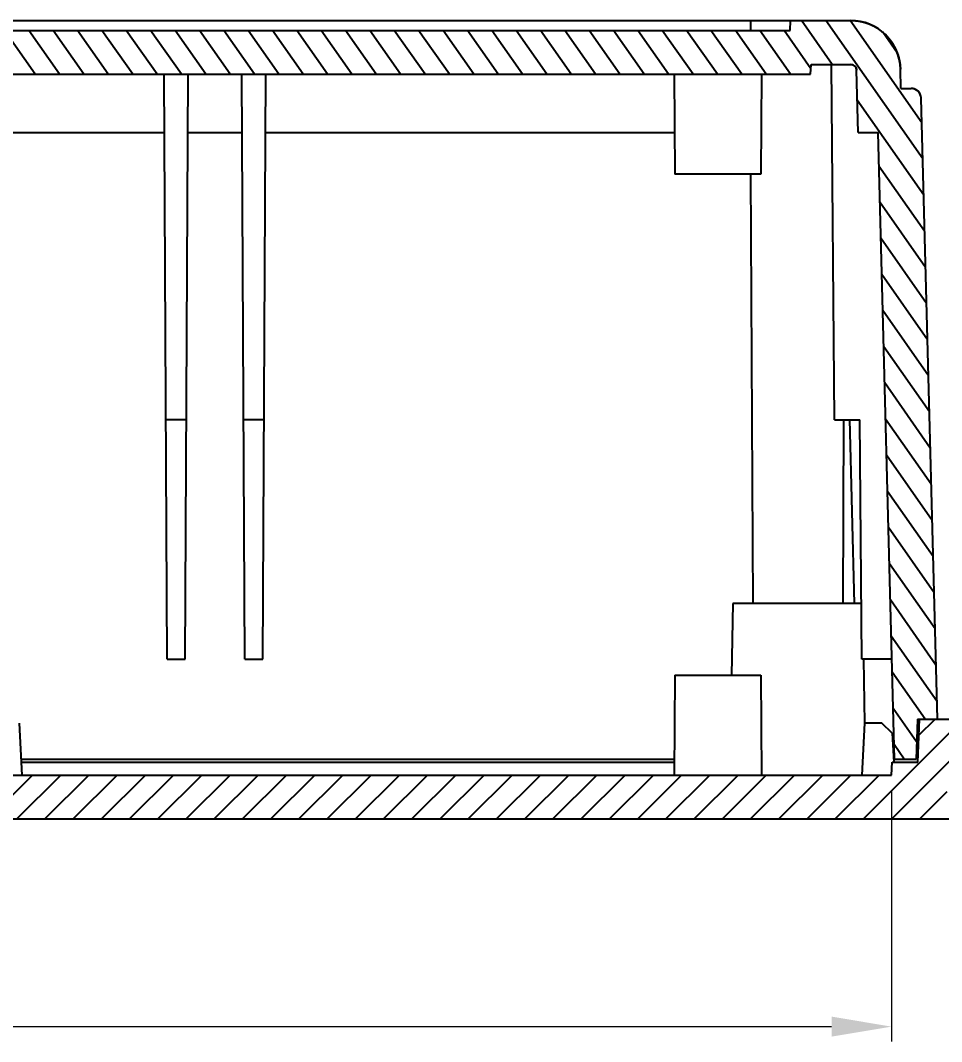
# Model space of a CAD drawing. Header units: millimetres. Extents: x 1366 to 1807, y -424 to -118.
# Drawn here: x 1512.8 to 1559, y -294.4 to -243.3 of the extents above; entities that cross this region are included whole.
import ezdxf

# ---------------------------------------------------------------- set-up
doc = ezdxf.new("R2010")
doc.units = ezdxf.units.MM
doc.layers.add('dim', color=3, linetype='Continuous', lineweight=9)
doc.styles.add('宋体', font='SimSun.ttf')
doc.dimstyles.new('YanXiu', dxfattribs={"dimscale": 1.5, "dimtxt": 2.5, "dimasz": 2.2, "dimexe": 0.65, "dimexo": 0.65, "dimgap": 0.5, "dimtad": 1, "dimdsep": 46, "dimtxsty": '宋体', "dimcen": 0, "dimclrd": 3, "dimclre": 3, "dimclrt": 3, "dimazin": 2, "dimtfac": 1, "dimtofl": 0, "dimtmove": 0, "dimatfit": 3, "dimfxl": 0, "dimlwd": 5, "dimlwe": 5, "dimarcsym": 0})

# ---------------------------------------------------------------- blocks, each defined once
blk = doc.blocks.new('*D13')
at = {"layer": 'Defpoints', "color": 0}
for p in [(1419.047, -281.062), (1556.45, -281.062), (1556.45, -293.664)]:
    blk.add_point(p, dxfattribs=at)
at = {"layer": 'dim', "color": 3, "lineweight": 5}
for p, q in [((1419.047, -281.812), (1419.047, -294.413)), ((1556.45, -281.812), (1556.45, -294.413)), ((1422.047, -293.664), (1553.45, -293.664))]:
    blk.add_line(p, q, dxfattribs=at)
at = {"layer": 'dim', "color": 3}
for points in [[(1422.047, -293.164), (1422.047, -294.164), (1419.047, -293.664)], [(1553.45, -293.164), (1553.45, -294.164), (1556.45, -293.664)]]:
    blk.add_solid(points, dxfattribs=at)
at = {"layer": 'dim', "color": 3, "insert": (1487.749, -291.039), "char_height": 3.75, "attachment_point": 5, "style": '宋体'}
blk.add_mtext('137.4', dxfattribs=at)

msp = doc.modelspace()

# ---------------------------------------------------------------- hatches: boundary and pattern name
at = {"linetype": 'Continuous'}
h = msp.add_hatch(dxfattribs=at)
h.set_pattern_fill('2', color=2, angle=125, style=0, pattern_type=0)
h.set_pattern_definition([(125, (1195.3409, -368.6069), (-0.819152, -0.5735764), [])])
edge = h.paths.add_edge_path()
edge.add_line((1416.749, -278.262), (1417.749, -278.262))
edge.add_line((1416.749, -278.262), (1417.563, -247.158))
edge.add_spline(control_points=[(1417.563, -247.158), (1417.571, -246.871), (1417.776, -246.671), (1418.063, -246.671)], knot_values=[0, 0, 0, 0, 1, 1, 1, 1], weights=[1, 0.810868, 0.810868, 1], degree=3, periodic=0)
edge.add_line((1418.063, -246.671), (1418.576, -246.671))
edge.add_line((1418.576, -246.671), (1418.602, -245.697))
edge.add_spline(control_points=[(1421.101, -243.262), (1419.667, -243.262), (1418.639, -244.263), (1418.602, -245.697)], knot_values=[0, 0, 0, 0, 1, 1, 1, 1], weights=[1, 0.810868, 0.810868, 1], degree=3, periodic=0)
edge.add_line((1421.101, -243.262), (1424.101, -243.262))
edge.add_line((1424.127, -243.762), (1424.101, -243.262))
edge.add_line((1424.127, -243.762), (1551.37, -243.762))
edge.add_line((1551.37, -243.762), (1551.396, -243.262))
edge.add_line((1551.396, -243.262), (1554.396, -243.262))
edge.add_spline(control_points=[(1554.396, -243.262), (1555.831, -243.262), (1556.858, -244.263), (1556.896, -245.697)], knot_values=[0, 0, 0, 0, 1, 1, 1, 1], weights=[1, 0.810868, 0.810868, 1], degree=3, periodic=0)
edge.add_line((1556.921, -246.671), (1556.896, -245.697))
edge.add_line((1556.921, -246.671), (1557.434, -246.671))
edge.add_spline(control_points=[(1557.934, -247.158), (1557.927, -246.871), (1557.721, -246.671), (1557.434, -246.671)], knot_values=[0, 0, 0, 0, 1, 1, 1, 1], weights=[1, 0.810868, 0.810868, 1], degree=3, periodic=0)
edge.add_line((1558.749, -278.262), (1557.934, -247.158))
edge.add_line((1557.748, -278.262), (1558.749, -278.262))
edge.add_line((1557.748, -278.262), (1557.678, -280.262))
edge.add_line((1556.6, -280.262), (1557.678, -280.262))
edge.add_line((1556.6, -280.262), (1555.778, -248.871))
edge.add_line((1554.778, -248.871), (1555.778, -248.871))
edge.add_line((1554.778, -248.871), (1554.696, -245.754))
edge.add_spline(control_points=[(1554.396, -245.462), (1554.569, -245.462), (1554.692, -245.582), (1554.696, -245.754)], knot_values=[0, 0, 0, 0, 1, 1, 1, 1], weights=[1, 0.810868, 0.810868, 1], degree=3, periodic=0)
edge.add_line((1552.423, -245.462), (1554.396, -245.462))
edge.add_line((1552.396, -245.962), (1552.423, -245.462))
edge.add_line((1423.101, -245.962), (1552.396, -245.962))
edge.add_line((1423.101, -245.962), (1423.075, -245.462))
edge.add_line((1421.101, -245.462), (1423.075, -245.462))
edge.add_spline(control_points=[(1421.101, -245.462), (1420.929, -245.462), (1420.806, -245.582), (1420.801, -245.754)], knot_values=[0, 0, 0, 0, 1, 1, 1, 1], weights=[1, 0.810868, 0.810868, 1], degree=3, periodic=0)
edge.add_line((1420.719, -248.871), (1420.801, -245.754))
edge.add_line((1419.719, -248.871), (1420.719, -248.871))
edge.add_line((1418.897, -280.262), (1419.719, -248.871))
edge.add_line((1417.819, -280.262), (1418.897, -280.262))
edge.add_line((1417.749, -278.262), (1417.819, -280.262))
h = msp.add_hatch(dxfattribs=at)
h.set_pattern_fill('DEFAULT__7', color=2, angle=45, style=0, pattern_type=0)
h.set_pattern_definition([(45, (1195.3409, -368.6069), (-0.7071068, 0.7071068), [])])
edge = h.paths.add_edge_path()
edge.add_line((1401.473, -278.262), (1402.749, -278.262))
edge.add_line((1402.815, -280.162), (1402.749, -278.262))
edge.add_line((1402.815, -280.162), (1405.89, -280.162))
edge.add_line((1405.89, -280.162), (1405.999, -283.262))
edge.add_line((1401.908, -283.262), (1405.999, -283.262))
edge.add_spline(control_points=[(1401.908, -283.262), (1401.011, -283.262), (1400.385, -282.62), (1400.408, -281.723)], knot_values=[0, 0, 0, 0, 1, 1, 1, 1], weights=[1, 0.798527, 0.798527, 1], degree=3, periodic=0)
edge.add_line((1400.408, -281.723), (1400.473, -279.236))
edge.add_spline(control_points=[(1400.473, -279.236), (1400.488, -278.663), (1400.899, -278.262), (1401.473, -278.262)], knot_values=[0, 0, 0, 0, 1, 1, 1, 1], weights=[1, 0.810868, 0.810868, 1], degree=3, periodic=0)
edge = h.paths.add_edge_path()
edge.add_line((1412.749, -278.262), (1417.649, -278.262))
edge.add_line((1417.724, -280.412), (1417.649, -278.262))
edge.add_line((1417.724, -280.412), (1419.013, -280.412))
edge.add_line((1419.047, -281.062), (1419.013, -280.412))
edge.add_line((1419.047, -281.062), (1556.45, -281.062))
edge.add_line((1556.45, -281.062), (1556.484, -280.412))
edge.add_line((1556.484, -280.412), (1557.773, -280.412))
edge.add_line((1557.773, -280.412), (1557.848, -278.262))
edge.add_line((1557.848, -278.262), (1562.749, -278.262))
edge.add_line((1562.815, -280.162), (1562.749, -278.262))
edge.add_line((1562.815, -280.162), (1565.89, -280.162))
edge.add_line((1565.89, -280.162), (1565.999, -283.262))
edge.add_line((1561.329, -283.262), (1565.999, -283.262))
edge.add_line((1561.249, -281.723), (1561.329, -283.262))
edge.add_line((1559.249, -281.723), (1561.249, -281.723))
edge.add_line((1559.249, -281.723), (1559.168, -283.262))
edge.add_line((1507.749, -283.262), (1559.168, -283.262))
edge.add_line((1507.733, -282.962), (1507.749, -283.262))
edge.add_line((1467.764, -282.962), (1507.733, -282.962))
edge.add_line((1467.764, -282.962), (1467.749, -283.262))
edge.add_line((1416.329, -283.262), (1467.749, -283.262))
edge.add_line((1416.249, -281.723), (1416.329, -283.262))
edge.add_line((1414.249, -281.723), (1416.249, -281.723))
edge.add_line((1414.249, -281.723), (1414.168, -283.262))
edge.add_line((1409.499, -283.262), (1414.168, -283.262))
edge.add_line((1409.607, -280.162), (1409.499, -283.262))
edge.add_line((1409.607, -280.162), (1412.682, -280.162))
edge.add_line((1412.682, -280.162), (1412.749, -278.262))
edge = h.paths.add_edge_path()
edge.add_line((1572.749, -278.262), (1574.025, -278.262))
edge.add_spline(control_points=[(1575.024, -279.236), (1575.009, -278.663), (1574.598, -278.262), (1574.025, -278.262)], knot_values=[0, 0, 0, 0, 1, 1, 1, 1], weights=[1, 0.810868, 0.810868, 1], degree=3, periodic=0)
edge.add_line((1575.089, -281.723), (1575.024, -279.236))
edge.add_spline(control_points=[(1573.59, -283.262), (1574.487, -283.262), (1575.113, -282.62), (1575.089, -281.723)], knot_values=[0, 0, 0, 0, 1, 1, 1, 1], weights=[1, 0.798527, 0.798527, 1], degree=3, periodic=0)
edge.add_line((1569.499, -283.262), (1573.59, -283.262))
edge.add_line((1569.607, -280.162), (1569.499, -283.262))
edge.add_line((1569.607, -280.162), (1572.682, -280.162))
edge.add_line((1572.682, -280.162), (1572.749, -278.262))

# ---------------------------------------------------------------- linework, layer by layer
at = {"color": 7, "linetype": 'Continuous'}
for p, q in [((1421.101, -243.262), (1554.396, -243.262)), ((1549.396, -243.762), (1549.396, -243.262)), ((1551.37, -243.762), (1551.396, -243.262)), ((1551.37, -243.762), (1551.396, -243.262)), ((1551.396, -243.262), (1554.396, -243.262)), ((1424.127, -243.762), (1551.37, -243.762)), ((1424.127, -243.762), (1551.37, -243.762)), ((1552.396, -245.962), (1552.423, -245.462)), ((1552.396, -245.962), (1552.423, -245.462)), ((1552.423, -245.462), (1554.396, -245.462)), ((1552.423, -245.462), (1554.396, -245.462)), ((1553.6, -263.262), (1553.445, -245.462)), ((1423.101, -245.962), (1552.396, -245.962)), ((1423.101, -245.962), (1552.396, -245.962)), ((1520.149, -275.262), (1519.995, -245.962)), ((1521.049, -275.262), (1521.202, -245.962)), ((1524.049, -275.262), (1523.895, -245.962)), ((1524.949, -275.262), (1525.102, -245.962)), ((1545.555, -245.962), (1545.599, -250.962)), ((1549.942, -245.962), (1549.899, -250.962)), ((1554.778, -248.871), (1554.696, -245.754)), ((1554.778, -248.871), (1554.696, -245.754)), ((1556.921, -246.671), (1556.896, -245.697)), ((1556.921, -246.671), (1556.896, -245.697)), ((1556.921, -246.671), (1557.434, -246.671)), ((1556.921, -246.671), (1557.434, -246.671)), ((1558.749, -278.262), (1557.934, -247.158)), ((1558.749, -278.262), (1557.934, -247.158)), ((1509.917, -248.871), (1520.011, -248.871)), ((1521.187, -248.871), (1523.911, -248.871)), ((1525.087, -248.871), (1545.58, -248.871)), ((1554.778, -248.871), (1555.778, -248.871)), ((1554.778, -248.871), (1555.778, -248.871)), ((1556.6, -280.262), (1555.778, -248.871)), ((1556.6, -280.262), (1555.778, -248.871)), ((1549.899, -250.962), (1545.599, -250.962)), ((1549.382, -250.962), (1549.495, -272.462)), ((1521.112, -263.262), (1520.086, -263.262)), ((1525.012, -263.262), (1523.986, -263.262)), ((1553.6, -263.262), (1554.865, -263.262)), ((1554.051, -263.262), (1554.003, -272.462)), ((1554.597, -272.473), (1554.356, -263.253)), ((1554.969, -275.262), (1554.865, -263.262)), ((1548.499, -272.462), (1548.436, -276.062)), ((1554.945, -272.462), (1548.499, -272.462)), ((1520.149, -275.262), (1521.049, -275.262)), ((1524.049, -275.262), (1524.949, -275.262)), ((1556.469, -275.262), (1554.969, -275.262)), ((1555.048, -275.261), (1555.103, -278.462)), ((1545.599, -276.062), (1545.555, -281.062)), ((1545.599, -276.062), (1549.899, -276.062)), ((1549.899, -276.062), (1549.942, -281.062)), ((1557.748, -278.262), (1557.678, -280.262)), ((1557.748, -278.262), (1557.678, -280.262)), ((1557.748, -278.262), (1562.749, -278.262)), ((1557.748, -278.262), (1558.749, -278.262)), ((1557.773, -280.412), (1557.848, -278.262)), ((1557.773, -280.412), (1557.848, -278.262)), ((1557.848, -278.262), (1562.749, -278.262)), ((1512.885, -281.062), (1512.749, -278.462)), ((1555.1, -278.462), (1554.964, -281.062)), ((1555.964, -278.462), (1555.1, -278.462)), ((1556.49, -278.962), (1555.964, -278.462)), ((1556.49, -278.962), (1556.566, -280.412)), ((1512.851, -280.262), (1545.562, -280.262)), ((1556.558, -280.262), (1557.678, -280.262)), ((1556.6, -280.262), (1557.678, -280.262)), ((1512.851, -280.412), (1545.561, -280.412)), ((1556.45, -281.062), (1556.484, -280.412)), ((1556.45, -281.062), (1556.484, -280.412)), ((1556.484, -280.412), (1557.773, -280.412)), ((1556.484, -280.412), (1557.773, -280.412)), ((1419.047, -281.062), (1556.45, -281.062)), ((1419.047, -281.062), (1556.45, -281.062)), ((1409.116, -283.262), (1566.499, -283.262)), ((1507.749, -283.262), (1559.168, -283.262))]:
    msp.add_line(p, q, dxfattribs=at)
for centre, radius in [((1554.396, -245.762), 2.5), ((1554.396, -245.762), 0.3), ((1557.434, -247.171), 0.5)]:
    msp.add_arc(centre, radius, 1.5, 90, dxfattribs=at)
for points, start_tangent, end_tangent in [([(1554.396, -243.262), (1554.424, -243.262), (1554.451, -243.263), (1554.479, -243.264), (1554.506, -243.265), (1554.534, -243.266), (1554.562, -243.268), (1554.59, -243.27), (1554.618, -243.272), (1554.646, -243.275), (1554.674, -243.278), (1554.703, -243.281), (1554.731, -243.285), (1554.759, -243.289), (1554.788, -243.293), (1554.816, -243.298), (1554.845, -243.303), (1554.874, -243.308), (1554.902, -243.314), (1554.931, -243.32), (1554.96, -243.326), (1554.988, -243.333), (1555.017, -243.34), (1555.046, -243.348), (1555.074, -243.356), (1555.103, -243.364), (1555.132, -243.373), (1555.161, -243.382), (1555.189, -243.391), (1555.218, -243.401), (1555.246, -243.411), (1555.275, -243.422), (1555.303, -243.432), (1555.332, -243.444), (1555.36, -243.455), (1555.388, -243.467), (1555.416, -243.48), (1555.444, -243.492), (1555.472, -243.506), (1555.5, -243.519), (1555.528, -243.533), (1555.556, -243.547), (1555.583, -243.562), (1555.61, -243.577), (1555.638, -243.592), (1555.665, -243.608), (1555.692, -243.624), (1555.718, -243.64), (1555.745, -243.657), (1555.771, -243.674), (1555.798, -243.692), (1555.824, -243.71), (1555.849, -243.728), (1555.875, -243.746), (1555.9, -243.765), (1555.925, -243.784), (1555.95, -243.804), (1555.975, -243.824), (1556, -243.844), (1556.024, -243.864), (1556.048, -243.885), (1556.071, -243.906), (1556.095, -243.928), (1556.118, -243.949), (1556.141, -243.971), (1556.164, -243.994), (1556.186, -244.016), (1556.208, -244.039), (1556.23, -244.062), (1556.251, -244.086), (1556.272, -244.109), (1556.293, -244.133), (1556.313, -244.158), (1556.334, -244.182), (1556.354, -244.207), (1556.373, -244.231), (1556.392, -244.257), (1556.411, -244.282), (1556.43, -244.307), (1556.448, -244.333), (1556.466, -244.359), (1556.483, -244.385), (1556.5, -244.411), (1556.517, -244.438), (1556.533, -244.465), (1556.549, -244.491), (1556.565, -244.518), (1556.58, -244.545), (1556.595, -244.573), (1556.61, -244.6), (1556.624, -244.628), (1556.638, -244.655), (1556.651, -244.683), (1556.665, -244.711), (1556.677, -244.739), (1556.69, -244.767), (1556.702, -244.795), (1556.713, -244.823), (1556.725, -244.851), (1556.735, -244.879), (1556.746, -244.908), (1556.756, -244.936), (1556.766, -244.965), (1556.775, -244.993), (1556.784, -245.021), (1556.793, -245.05), (1556.801, -245.078), (1556.809, -245.107), (1556.817, -245.136), (1556.824, -245.164), (1556.831, -245.193), (1556.837, -245.221), (1556.843, -245.249), (1556.849, -245.278), (1556.855, -245.306), (1556.86, -245.335), (1556.864, -245.363), (1556.869, -245.391), (1556.873, -245.419), (1556.877, -245.447), (1556.88, -245.476), (1556.883, -245.504), (1556.886, -245.531), (1556.888, -245.559), (1556.89, -245.587), (1556.892, -245.615), (1556.894, -245.642), (1556.895, -245.669), (1556.896, -245.697)], (1, 0), (0.026177, -0.999657)), ([(1554.396, -245.462), (1554.403, -245.462), (1554.41, -245.463), (1554.416, -245.463), (1554.423, -245.463), (1554.43, -245.464), (1554.437, -245.465), (1554.443, -245.466), (1554.45, -245.467), (1554.457, -245.468), (1554.464, -245.47), (1554.471, -245.472), (1554.478, -245.473), (1554.485, -245.475), (1554.492, -245.478), (1554.498, -245.48), (1554.505, -245.483), (1554.512, -245.485), (1554.519, -245.488), (1554.526, -245.491), (1554.532, -245.495), (1554.539, -245.498), (1554.545, -245.502), (1554.552, -245.506), (1554.558, -245.51), (1554.565, -245.514), (1554.571, -245.518), (1554.577, -245.523), (1554.583, -245.527), (1554.589, -245.532), (1554.595, -245.537), (1554.6, -245.542), (1554.606, -245.547), (1554.611, -245.553), (1554.616, -245.558), (1554.622, -245.564), (1554.626, -245.57), (1554.631, -245.576), (1554.636, -245.582), (1554.64, -245.588), (1554.645, -245.594), (1554.649, -245.6), (1554.653, -245.606), (1554.657, -245.613), (1554.66, -245.619), (1554.664, -245.626), (1554.667, -245.633), (1554.67, -245.639), (1554.673, -245.646), (1554.676, -245.653), (1554.678, -245.66), (1554.681, -245.666), (1554.683, -245.673), (1554.685, -245.68), (1554.687, -245.687), (1554.689, -245.694), (1554.69, -245.701), (1554.691, -245.708), (1554.693, -245.714), (1554.694, -245.721), (1554.694, -245.728), (1554.695, -245.735), (1554.696, -245.741), (1554.696, -245.748), (1554.696, -245.754)], (1, 0), (0.026177, -0.999657)), ([(1557.934, -247.158), (1557.934, -247.152), (1557.934, -247.147), (1557.933, -247.141), (1557.933, -247.136), (1557.933, -247.13), (1557.932, -247.124), (1557.932, -247.119), (1557.931, -247.113), (1557.93, -247.108), (1557.93, -247.102), (1557.929, -247.096), (1557.928, -247.091), (1557.927, -247.085), (1557.926, -247.079), (1557.925, -247.074), (1557.924, -247.068), (1557.923, -247.062), (1557.921, -247.057), (1557.92, -247.051), (1557.918, -247.045), (1557.917, -247.04), (1557.915, -247.034), (1557.914, -247.028), (1557.912, -247.022), (1557.91, -247.017), (1557.908, -247.011), (1557.906, -247.005), (1557.904, -247), (1557.902, -246.994), (1557.9, -246.988), (1557.898, -246.983), (1557.895, -246.977), (1557.893, -246.971), (1557.891, -246.966), (1557.888, -246.96), (1557.885, -246.955), (1557.883, -246.949), (1557.88, -246.944), (1557.877, -246.938), (1557.874, -246.933), (1557.871, -246.927), (1557.868, -246.922), (1557.865, -246.916), (1557.862, -246.911), (1557.858, -246.906), (1557.855, -246.9), (1557.852, -246.895), (1557.848, -246.89), (1557.845, -246.885), (1557.841, -246.88), (1557.837, -246.875), (1557.834, -246.869), (1557.83, -246.864), (1557.826, -246.859), (1557.822, -246.855), (1557.818, -246.85), (1557.814, -246.845), (1557.81, -246.84), (1557.805, -246.835), (1557.801, -246.831), (1557.797, -246.826), (1557.792, -246.821), (1557.788, -246.817), (1557.783, -246.812), (1557.779, -246.808), (1557.774, -246.804), (1557.769, -246.799), (1557.765, -246.795), (1557.76, -246.791), (1557.755, -246.787), (1557.75, -246.783), (1557.745, -246.779), (1557.74, -246.775), (1557.735, -246.771), (1557.73, -246.767), (1557.725, -246.764), (1557.72, -246.76), (1557.715, -246.756), (1557.709, -246.753), (1557.704, -246.75), (1557.699, -246.746), (1557.693, -246.743), (1557.688, -246.74), (1557.683, -246.737), (1557.677, -246.734), (1557.672, -246.731), (1557.666, -246.728), (1557.661, -246.725), (1557.655, -246.722), (1557.65, -246.719), (1557.644, -246.717), (1557.638, -246.714), (1557.633, -246.712), (1557.627, -246.709), (1557.621, -246.707), (1557.616, -246.705), (1557.61, -246.702), (1557.604, -246.7), (1557.599, -246.698), (1557.593, -246.696), (1557.587, -246.695), (1557.581, -246.693), (1557.576, -246.691), (1557.57, -246.689), (1557.564, -246.688), (1557.558, -246.686), (1557.553, -246.685), (1557.547, -246.683), (1557.541, -246.682), (1557.536, -246.681), (1557.53, -246.68), (1557.524, -246.679), (1557.518, -246.678), (1557.513, -246.677), (1557.507, -246.676), (1557.501, -246.675), (1557.496, -246.674), (1557.49, -246.674), (1557.484, -246.673), (1557.479, -246.673), (1557.473, -246.672), (1557.467, -246.672), (1557.462, -246.671), (1557.456, -246.671), (1557.451, -246.671), (1557.445, -246.671), (1557.44, -246.671), (1557.434, -246.671)], (-0.026177, 0.999657), (-1, 0))]:
    msp.add_spline(points, degree=3, dxfattribs=dict(at, start_tangent=start_tangent, end_tangent=end_tangent))

# ---------------------------------------------------------------- dimensions: what is measured, and where the dimension line sits
at = {"layer": 'dim'}
dim = msp.add_linear_dim(base=(1556.45, -293.664), p1=(1419.047, -281.062), p2=(1556.45, -281.062), dimstyle='YanXiu', override={"dimasz": 2, "dimexe": 0.49975, "dimexo": 0.49975, "dimgap": 0.49975}, dxfattribs=at)
dim.commit()
dim.dimension.update_dxf_attribs({"geometry": '*D13', "text_midpoint": (1487.749, -293.664), "dimtype": 160})

doc.saveas('drawing.dxf')
